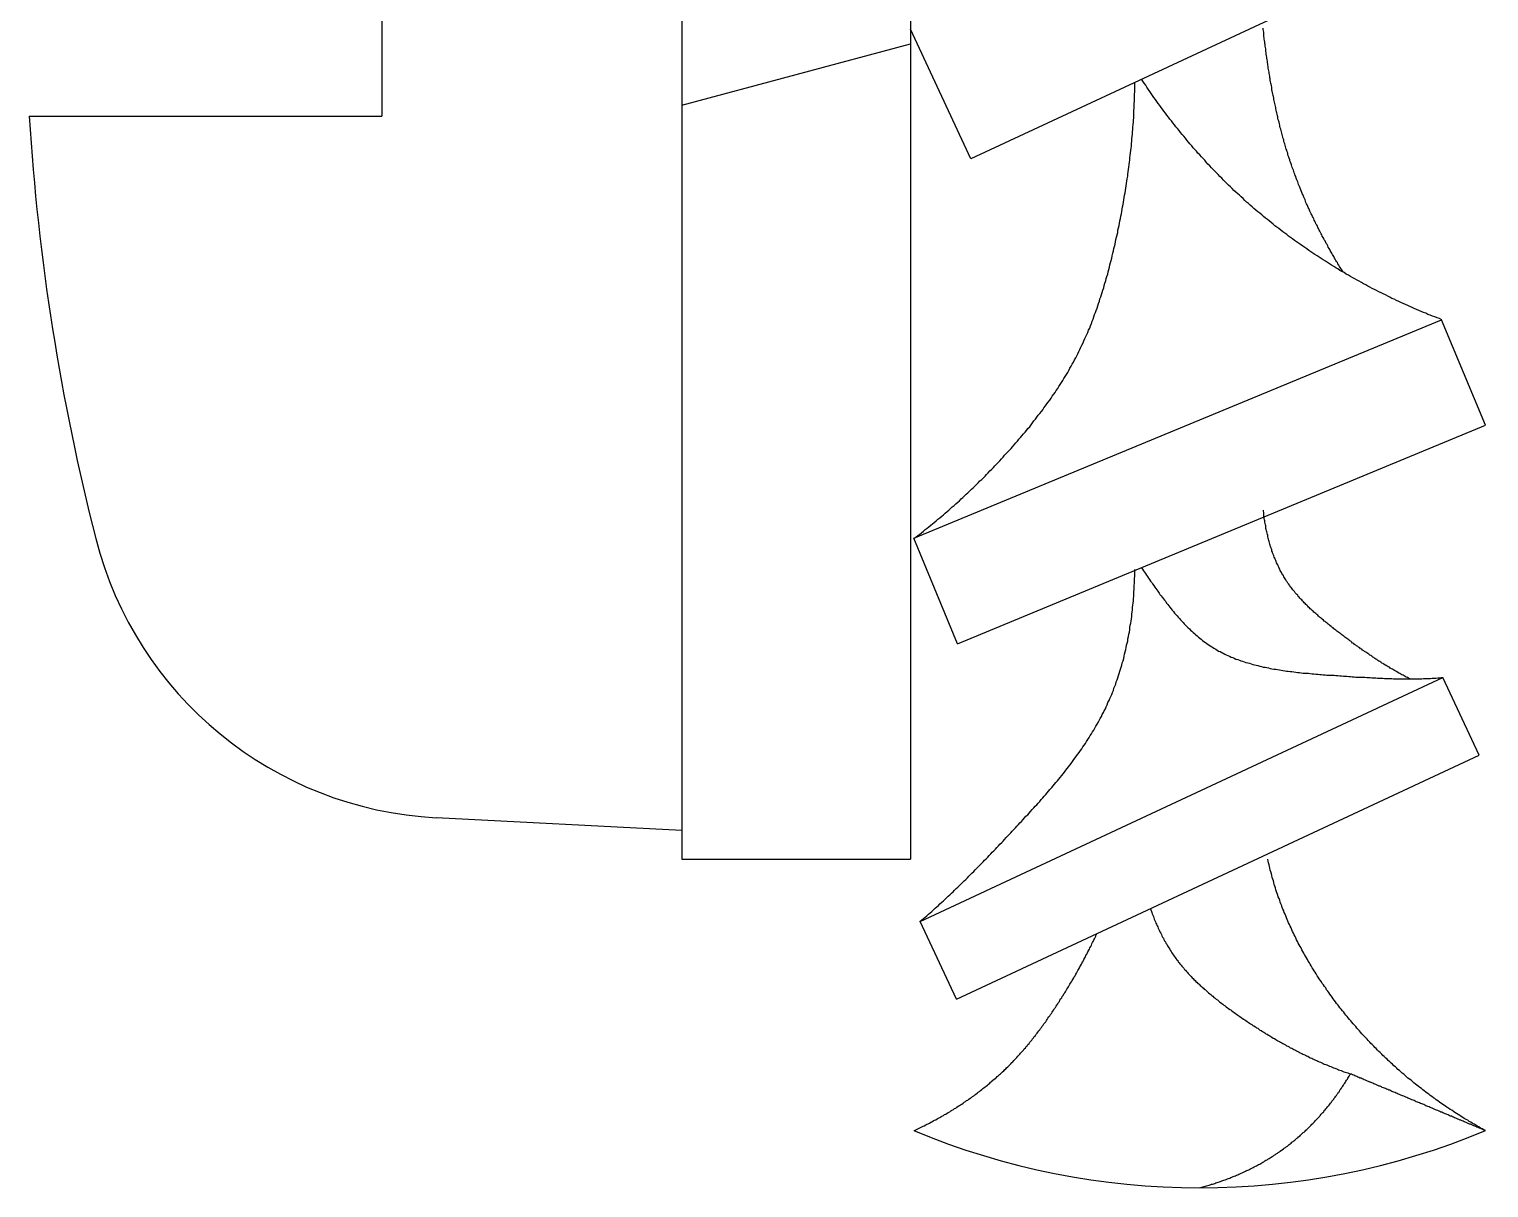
# Model space of a CAD drawing. Extents: x -684 to 208, y -51 to 438.
# Drawn here: x -514.07 to -508.96, y 167.6 to 171.65 of the extents above; entities that cross this region are included whole.
import ezdxf

# ---------------------------------------------------------------- set-up
doc = ezdxf.new("R2010")
doc.units = 0
doc.linetypes.add('CONTINOUS', pattern=[0])
doc.layers.get('0').update_dxf_attribs({"linetype": 'CONTINUOUS'})

msp = doc.modelspace()

# ---------------------------------------------------------------- linework, layer by layer
at = {"color": 7, "linetype": 'CONTINOUS'}
for p, q in [((-511.7811, 174.9469), (-511.7811, 168.7469)), ((-510.9811, 174.9469), (-510.9811, 168.7469)), ((-511.7811, 174.8469), (-511.7811, 168.8469)), ((-512.8311, 172.3469), (-512.8311, 171.3469)), ((-508.9572, 172.0429), (-510.7698, 171.1977)), ((-510.7698, 171.1977), (-510.9811, 171.6508)), ((-511.7811, 171.385), (-510.9811, 171.5993)), ((-514.0655, 171.3469), (-512.8311, 171.3469)), ((-510.9691, 169.8694), (-509.1222, 170.6344)), ((-508.9691, 170.2649), (-509.1222, 170.6344)), ((-510.8161, 169.4999), (-508.9691, 170.2649)), ((-510.8161, 169.4999), (-510.9691, 169.8694)), ((-510.9475, 168.5287), (-509.1175, 169.382)), ((-508.9908, 169.1102), (-509.1175, 169.382)), ((-510.8207, 168.2568), (-508.9908, 169.1102)), ((-511.7811, 168.8469), (-512.6411, 168.8919)), ((-511.7811, 168.7469), (-510.9811, 168.7469)), ((-510.8207, 168.2568), (-510.9475, 168.5287))]:
    msp.add_line(p, q, dxfattribs=at)
at = {"color": 7}
for points in [[(-509.467, 170.801, 0), (-509.469, 170.805, 0), (-509.472, 170.809, 0), (-509.475, 170.813, 0), (-509.477, 170.817, 0), (-509.48, 170.821, 0), (-509.482, 170.825, 0), (-509.485, 170.83, 0), (-509.487, 170.834, 0), (-509.49, 170.838, 0), (-509.492, 170.842, 0), (-509.495, 170.846, 0), (-509.497, 170.85, 0), (-509.499, 170.855, 0), (-509.502, 170.859, 0), (-509.504, 170.863, 0), (-509.507, 170.867, 0), (-509.509, 170.871, 0), (-509.512, 170.876, 0), (-509.514, 170.88, 0), (-509.516, 170.884, 0), (-509.519, 170.888, 0), (-509.521, 170.893, 0), (-509.523, 170.897, 0), (-509.526, 170.901, 0), (-509.528, 170.905, 0), (-509.53, 170.91, 0), (-509.533, 170.914, 0), (-509.535, 170.918, 0), (-509.537, 170.922, 0), (-509.54, 170.927, 0), (-509.542, 170.931, 0), (-509.544, 170.935, 0), (-509.546, 170.94, 0), (-509.549, 170.944, 0), (-509.551, 170.948, 0), (-509.553, 170.953, 0), (-509.555, 170.957, 0), (-509.557, 170.961, 0), (-509.559, 170.966, 0), (-509.562, 170.97, 0), (-509.564, 170.974, 0), (-509.566, 170.979, 0), (-509.568, 170.983, 0), (-509.57, 170.987, 0), (-509.572, 170.992, 0), (-509.574, 170.996, 0), (-509.576, 171.001, 0), (-509.579, 171.005, 0), (-509.581, 171.009, 0), (-509.583, 171.014, 0), (-509.585, 171.018, 0), (-509.587, 171.023, 0), (-509.589, 171.027, 0), (-509.591, 171.031, 0), (-509.593, 171.036, 0), (-509.595, 171.04, 0), (-509.597, 171.045, 0), (-509.599, 171.049, 0), (-509.6, 171.054, 0), (-509.602, 171.058, 0), (-509.604, 171.063, 0), (-509.606, 171.067, 0), (-509.608, 171.072, 0), (-509.61, 171.076, 0), (-509.612, 171.08, 0), (-509.614, 171.085, 0), (-509.615, 171.089, 0), (-509.617, 171.094, 0), (-509.619, 171.098, 0), (-509.621, 171.103, 0), (-509.623, 171.107, 0), (-509.624, 171.112, 0), (-509.626, 171.117, 0), (-509.628, 171.121, 0), (-509.63, 171.126, 0), (-509.631, 171.13, 0), (-509.633, 171.135, 0), (-509.635, 171.139, 0), (-509.636, 171.144, 0), (-509.638, 171.148, 0), (-509.64, 171.153, 0), (-509.641, 171.157, 0), (-509.643, 171.162, 0), (-509.645, 171.167, 0), (-509.646, 171.171, 0), (-509.648, 171.176, 0), (-509.649, 171.18, 0), (-509.651, 171.185, 0), (-509.653, 171.19, 0), (-509.654, 171.194, 0), (-509.656, 171.199, 0), (-509.657, 171.203, 0), (-509.659, 171.208, 0), (-509.66, 171.213, 0), (-509.661, 171.217, 0), (-509.663, 171.222, 0), (-509.664, 171.227, 0), (-509.666, 171.231, 0), (-509.667, 171.236, 0), (-509.669, 171.24, 0), (-509.67, 171.245, 0), (-509.671, 171.25, 0), (-509.673, 171.254, 0), (-509.674, 171.259, 0), (-509.675, 171.264, 0), (-509.677, 171.268, 0), (-509.678, 171.273, 0), (-509.679, 171.278, 0), (-509.68, 171.282, 0), (-509.682, 171.287, 0), (-509.683, 171.292, 0), (-509.684, 171.296, 0), (-509.685, 171.301, 0), (-509.687, 171.306, 0), (-509.688, 171.311, 0), (-509.689, 171.315, 0), (-509.69, 171.32, 0), (-509.691, 171.325, 0), (-509.692, 171.329, 0), (-509.694, 171.334, 0), (-509.695, 171.339, 0), (-509.696, 171.344, 0), (-509.697, 171.348, 0), (-509.698, 171.353, 0), (-509.699, 171.358, 0), (-509.7, 171.362, 0), (-509.701, 171.367, 0), (-509.702, 171.372, 0), (-509.703, 171.377, 0), (-509.704, 171.381, 0), (-509.705, 171.386, 0), (-509.706, 171.391, 0), (-509.707, 171.396, 0), (-509.708, 171.4, 0), (-509.709, 171.405, 0), (-509.71, 171.41, 0), (-509.711, 171.415, 0), (-509.712, 171.419, 0), (-509.713, 171.424, 0), (-509.714, 171.429, 0), (-509.715, 171.434, 0), (-509.716, 171.438, 0), (-509.717, 171.443, 0), (-509.717, 171.448, 0), (-509.718, 171.453, 0), (-509.719, 171.458, 0), (-509.72, 171.462, 0), (-509.721, 171.467, 0), (-509.722, 171.472, 0), (-509.722, 171.477, 0), (-509.723, 171.481, 0), (-509.724, 171.486, 0), (-509.725, 171.491, 0), (-509.726, 171.496, 0), (-509.726, 171.501, 0), (-509.727, 171.505, 0), (-509.728, 171.51, 0), (-509.729, 171.515, 0), (-509.729, 171.52, 0), (-509.73, 171.525, 0), (-509.731, 171.529, 0), (-509.732, 171.534, 0), (-509.732, 171.539, 0), (-509.733, 171.544, 0), (-509.734, 171.549, 0), (-509.734, 171.553, 0), (-509.735, 171.558, 0), (-509.736, 171.563, 0), (-509.736, 171.568, 0), (-509.737, 171.573, 0), (-509.738, 171.577, 0), (-509.738, 171.582, 0), (-509.739, 171.587, 0), (-509.74, 171.592, 0), (-509.74, 171.597, 0), (-509.741, 171.601, 0), (-509.741, 171.606, 0), (-509.742, 171.611, 0), (-509.743, 171.616, 0), (-509.743, 171.621, 0), (-509.744, 171.625, 0), (-509.744, 171.63, 0), (-509.745, 171.635, 0), (-509.745, 171.64, 0), (-509.746, 171.645, 0), (-509.747, 171.65, 0), (-509.747, 171.654, 0)], [(-510.969, 169.869, 0), (-510.963, 169.874, 0), (-510.956, 169.879, 0), (-510.949, 169.884, 0), (-510.943, 169.889, 0), (-510.936, 169.894, 0), (-510.93, 169.9, 0), (-510.923, 169.905, 0), (-510.917, 169.91, 0), (-510.91, 169.915, 0), (-510.904, 169.92, 0), (-510.898, 169.925, 0), (-510.891, 169.931, 0), (-510.885, 169.936, 0), (-510.878, 169.941, 0), (-510.872, 169.947, 0), (-510.866, 169.952, 0), (-510.86, 169.957, 0), (-510.853, 169.963, 0), (-510.847, 169.968, 0), (-510.841, 169.974, 0), (-510.835, 169.979, 0), (-510.828, 169.984, 0), (-510.822, 169.99, 0), (-510.816, 169.996, 0), (-510.81, 170.001, 0), (-510.804, 170.007, 0), (-510.798, 170.012, 0), (-510.792, 170.018, 0), (-510.786, 170.024, 0), (-510.78, 170.029, 0), (-510.774, 170.035, 0), (-510.768, 170.041, 0), (-510.762, 170.046, 0), (-510.756, 170.052, 0), (-510.75, 170.058, 0), (-510.744, 170.064, 0), (-510.738, 170.07, 0), (-510.732, 170.075, 0), (-510.726, 170.081, 0), (-510.72, 170.087, 0), (-510.715, 170.093, 0), (-510.709, 170.099, 0), (-510.703, 170.105, 0), (-510.697, 170.111, 0), (-510.691, 170.117, 0), (-510.686, 170.123, 0), (-510.68, 170.129, 0), (-510.674, 170.135, 0), (-510.669, 170.141, 0), (-510.663, 170.147, 0), (-510.657, 170.153, 0), (-510.652, 170.16, 0), (-510.646, 170.166, 0), (-510.64, 170.172, 0), (-510.635, 170.178, 0), (-510.629, 170.184, 0), (-510.624, 170.19, 0), (-510.618, 170.197, 0), (-510.613, 170.203, 0), (-510.607, 170.209, 0), (-510.602, 170.216, 0), (-510.596, 170.222, 0), (-510.591, 170.228, 0), (-510.586, 170.235, 0), (-510.58, 170.241, 0), (-510.575, 170.247, 0), (-510.57, 170.254, 0), (-510.564, 170.26, 0), (-510.559, 170.267, 0), (-510.554, 170.273, 0), (-510.549, 170.28, 0), (-510.544, 170.286, 0), (-510.539, 170.293, 0), (-510.534, 170.3, 0), (-510.528, 170.306, 0), (-510.523, 170.313, 0), (-510.518, 170.319, 0), (-510.514, 170.326, 0), (-510.509, 170.333, 0), (-510.504, 170.34, 0), (-510.499, 170.346, 0), (-510.494, 170.353, 0), (-510.489, 170.36, 0), (-510.485, 170.367, 0), (-510.48, 170.374, 0), (-510.475, 170.38, 0), (-510.471, 170.387, 0), (-510.466, 170.394, 0), (-510.462, 170.401, 0), (-510.457, 170.408, 0), (-510.453, 170.415, 0), (-510.448, 170.422, 0), (-510.444, 170.429, 0), (-510.44, 170.436, 0), (-510.435, 170.443, 0), (-510.431, 170.45, 0), (-510.427, 170.457, 0), (-510.423, 170.465, 0), (-510.419, 170.472, 0), (-510.415, 170.479, 0), (-510.411, 170.486, 0), (-510.407, 170.494, 0), (-510.403, 170.501, 0), (-510.399, 170.508, 0), (-510.396, 170.515, 0), (-510.392, 170.523, 0), (-510.388, 170.53, 0), (-510.385, 170.538, 0), (-510.381, 170.545, 0), (-510.377, 170.553, 0), (-510.374, 170.56, 0), (-510.371, 170.568, 0), (-510.367, 170.575, 0), (-510.364, 170.583, 0), (-510.361, 170.59, 0), (-510.358, 170.598, 0), (-510.354, 170.605, 0), (-510.351, 170.613, 0), (-510.348, 170.621, 0), (-510.345, 170.629, 0), (-510.342, 170.636, 0), (-510.339, 170.644, 0), (-510.337, 170.652, 0), (-510.334, 170.66, 0), (-510.331, 170.667, 0), (-510.328, 170.675, 0), (-510.325, 170.683, 0), (-510.323, 170.691, 0), (-510.32, 170.699, 0), (-510.318, 170.707, 0), (-510.315, 170.714, 0), (-510.313, 170.722, 0), (-510.31, 170.73, 0), (-510.308, 170.738, 0), (-510.305, 170.746, 0), (-510.303, 170.754, 0), (-510.301, 170.762, 0), (-510.298, 170.77, 0), (-510.296, 170.778, 0), (-510.294, 170.786, 0), (-510.291, 170.794, 0), (-510.289, 170.802, 0), (-510.287, 170.81, 0), (-510.285, 170.818, 0), (-510.283, 170.826, 0), (-510.281, 170.834, 0), (-510.279, 170.842, 0), (-510.277, 170.85, 0), (-510.275, 170.858, 0), (-510.273, 170.867, 0), (-510.271, 170.875, 0), (-510.269, 170.883, 0), (-510.267, 170.891, 0), (-510.265, 170.899, 0), (-510.264, 170.907, 0), (-510.262, 170.915, 0), (-510.26, 170.923, 0), (-510.258, 170.931, 0), (-510.256, 170.94, 0), (-510.255, 170.948, 0), (-510.253, 170.956, 0), (-510.251, 170.964, 0), (-510.25, 170.972, 0), (-510.248, 170.98, 0), (-510.246, 170.988, 0), (-510.245, 170.997, 0), (-510.243, 171.005, 0), (-510.242, 171.013, 0), (-510.24, 171.021, 0), (-510.239, 171.029, 0), (-510.237, 171.037, 0), (-510.236, 171.046, 0), (-510.234, 171.054, 0), (-510.233, 171.062, 0), (-510.232, 171.07, 0), (-510.23, 171.078, 0), (-510.229, 171.086, 0), (-510.228, 171.095, 0), (-510.226, 171.103, 0), (-510.225, 171.111, 0), (-510.224, 171.119, 0), (-510.223, 171.127, 0), (-510.221, 171.136, 0), (-510.22, 171.144, 0), (-510.219, 171.152, 0), (-510.218, 171.16, 0), (-510.217, 171.168, 0), (-510.216, 171.177, 0), (-510.215, 171.185, 0), (-510.214, 171.193, 0), (-510.213, 171.201, 0), (-510.212, 171.21, 0), (-510.211, 171.218, 0), (-510.21, 171.226, 0), (-510.209, 171.234, 0), (-510.208, 171.242, 0), (-510.208, 171.251, 0), (-510.207, 171.259, 0), (-510.206, 171.267, 0), (-510.205, 171.275, 0), (-510.204, 171.284, 0), (-510.204, 171.292, 0), (-510.203, 171.3, 0), (-510.203, 171.308, 0), (-510.202, 171.317, 0), (-510.201, 171.325, 0), (-510.201, 171.333, 0), (-510.2, 171.341, 0), (-510.2, 171.35, 0), (-510.199, 171.358, 0), (-510.199, 171.366, 0), (-510.198, 171.374, 0), (-510.198, 171.383, 0), (-510.198, 171.391, 0), (-510.197, 171.399, 0), (-510.197, 171.407, 0), (-510.197, 171.416, 0), (-510.197, 171.424, 0), (-510.196, 171.432, 0), (-510.196, 171.441, 0), (-510.196, 171.449, 0), (-510.196, 171.457, 0), (-510.196, 171.465, 0)], [(-509.122, 170.634, 0), (-509.13, 170.638, 0), (-509.138, 170.641, 0), (-509.146, 170.644, 0), (-509.154, 170.647, 0), (-509.162, 170.65, 0), (-509.17, 170.653, 0), (-509.178, 170.657, 0), (-509.186, 170.66, 0), (-509.194, 170.663, 0), (-509.202, 170.667, 0), (-509.21, 170.67, 0), (-509.218, 170.674, 0), (-509.225, 170.677, 0), (-509.233, 170.68, 0), (-509.241, 170.684, 0), (-509.249, 170.688, 0), (-509.257, 170.691, 0), (-509.265, 170.695, 0), (-509.272, 170.698, 0), (-509.28, 170.702, 0), (-509.288, 170.706, 0), (-509.296, 170.709, 0), (-509.304, 170.713, 0), (-509.311, 170.717, 0), (-509.319, 170.721, 0), (-509.327, 170.725, 0), (-509.334, 170.728, 0), (-509.342, 170.732, 0), (-509.35, 170.736, 0), (-509.357, 170.74, 0), (-509.365, 170.744, 0), (-509.373, 170.748, 0), (-509.38, 170.752, 0), (-509.388, 170.756, 0), (-509.396, 170.76, 0), (-509.403, 170.764, 0), (-509.411, 170.769, 0), (-509.418, 170.773, 0), (-509.426, 170.777, 0), (-509.433, 170.781, 0), (-509.441, 170.786, 0), (-509.448, 170.79, 0), (-509.456, 170.794, 0), (-509.463, 170.799, 0), (-509.471, 170.803, 0), (-509.478, 170.807, 0), (-509.485, 170.812, 0), (-509.493, 170.816, 0), (-509.5, 170.821, 0), (-509.508, 170.825, 0), (-509.515, 170.83, 0), (-509.522, 170.834, 0), (-509.529, 170.839, 0), (-509.537, 170.844, 0), (-509.544, 170.848, 0), (-509.551, 170.853, 0), (-509.558, 170.858, 0), (-509.566, 170.862, 0), (-509.573, 170.867, 0), (-509.58, 170.872, 0), (-509.587, 170.877, 0), (-509.594, 170.882, 0), (-509.601, 170.887, 0), (-509.608, 170.892, 0), (-509.616, 170.897, 0), (-509.623, 170.902, 0), (-509.63, 170.907, 0), (-509.637, 170.912, 0), (-509.644, 170.917, 0), (-509.651, 170.922, 0), (-509.658, 170.927, 0), (-509.664, 170.932, 0), (-509.671, 170.937, 0), (-509.678, 170.942, 0), (-509.685, 170.948, 0), (-509.692, 170.953, 0), (-509.699, 170.958, 0), (-509.706, 170.963, 0), (-509.712, 170.969, 0), (-509.719, 170.974, 0), (-509.726, 170.98, 0), (-509.732, 170.985, 0), (-509.739, 170.99, 0), (-509.746, 170.996, 0), (-509.752, 171.001, 0), (-509.759, 171.007, 0), (-509.766, 171.012, 0), (-509.772, 171.018, 0), (-509.779, 171.024, 0), (-509.785, 171.029, 0), (-509.792, 171.035, 0), (-509.798, 171.041, 0), (-509.805, 171.046, 0), (-509.811, 171.052, 0), (-509.817, 171.058, 0), (-509.824, 171.064, 0), (-509.83, 171.07, 0), (-509.836, 171.075, 0), (-509.843, 171.081, 0), (-509.849, 171.087, 0), (-509.855, 171.093, 0), (-509.861, 171.099, 0), (-509.868, 171.105, 0), (-509.874, 171.111, 0), (-509.88, 171.117, 0), (-509.886, 171.123, 0), (-509.892, 171.129, 0), (-509.898, 171.135, 0), (-509.904, 171.142, 0), (-509.91, 171.148, 0), (-509.916, 171.154, 0), (-509.922, 171.16, 0), (-509.928, 171.166, 0), (-509.934, 171.173, 0), (-509.94, 171.179, 0), (-509.946, 171.185, 0), (-509.951, 171.192, 0), (-509.957, 171.198, 0), (-509.963, 171.204, 0), (-509.969, 171.211, 0), (-509.975, 171.217, 0), (-509.98, 171.224, 0), (-509.986, 171.23, 0), (-509.992, 171.236, 0), (-509.997, 171.243, 0), (-510.003, 171.25, 0), (-510.008, 171.256, 0), (-510.014, 171.263, 0), (-510.019, 171.269, 0), (-510.025, 171.276, 0), (-510.03, 171.282, 0), (-510.036, 171.289, 0), (-510.041, 171.296, 0), (-510.047, 171.303, 0), (-510.052, 171.309, 0), (-510.057, 171.316, 0), (-510.063, 171.323, 0), (-510.068, 171.33, 0), (-510.073, 171.336, 0), (-510.078, 171.343, 0), (-510.084, 171.35, 0), (-510.089, 171.357, 0), (-510.094, 171.364, 0), (-510.099, 171.371, 0), (-510.104, 171.377, 0), (-510.109, 171.384, 0), (-510.114, 171.391, 0), (-510.119, 171.398, 0), (-510.124, 171.405, 0), (-510.129, 171.412, 0), (-510.134, 171.419, 0), (-510.139, 171.426, 0), (-510.144, 171.433, 0), (-510.149, 171.441, 0), (-510.154, 171.448, 0), (-510.158, 171.455, 0), (-510.163, 171.462, 0), (-510.168, 171.469, 0), (-510.173, 171.476, 0)], [(-509.231, 169.376, 0), (-509.235, 169.378, 0), (-509.238, 169.38, 0), (-509.242, 169.382, 0), (-509.246, 169.384, 0), (-509.25, 169.386, 0), (-509.253, 169.388, 0), (-509.257, 169.39, 0), (-509.261, 169.392, 0), (-509.265, 169.394, 0), (-509.268, 169.396, 0), (-509.272, 169.398, 0), (-509.276, 169.4, 0), (-509.28, 169.403, 0), (-509.283, 169.405, 0), (-509.287, 169.407, 0), (-509.291, 169.409, 0), (-509.294, 169.411, 0), (-509.298, 169.413, 0), (-509.302, 169.415, 0), (-509.305, 169.418, 0), (-509.309, 169.42, 0), (-509.313, 169.422, 0), (-509.316, 169.424, 0), (-509.32, 169.426, 0), (-509.324, 169.429, 0), (-509.327, 169.431, 0), (-509.331, 169.433, 0), (-509.335, 169.436, 0), (-509.338, 169.438, 0), (-509.342, 169.44, 0), (-509.345, 169.442, 0), (-509.349, 169.445, 0), (-509.352, 169.447, 0), (-509.356, 169.449, 0), (-509.36, 169.452, 0), (-509.363, 169.454, 0), (-509.367, 169.457, 0), (-509.37, 169.459, 0), (-509.374, 169.461, 0), (-509.377, 169.464, 0), (-509.381, 169.466, 0), (-509.384, 169.469, 0), (-509.388, 169.471, 0), (-509.392, 169.473, 0), (-509.395, 169.476, 0), (-509.399, 169.478, 0), (-509.402, 169.481, 0), (-509.406, 169.483, 0), (-509.409, 169.486, 0), (-509.413, 169.488, 0), (-509.416, 169.491, 0), (-509.42, 169.493, 0), (-509.423, 169.496, 0), (-509.427, 169.498, 0), (-509.43, 169.501, 0), (-509.434, 169.503, 0), (-509.437, 169.506, 0), (-509.44, 169.509, 0), (-509.444, 169.511, 0), (-509.447, 169.514, 0), (-509.451, 169.516, 0), (-509.454, 169.519, 0), (-509.458, 169.521, 0), (-509.461, 169.524, 0), (-509.465, 169.527, 0), (-509.468, 169.529, 0), (-509.472, 169.532, 0), (-509.475, 169.535, 0), (-509.478, 169.537, 0), (-509.482, 169.54, 0), (-509.485, 169.542, 0), (-509.489, 169.545, 0), (-509.492, 169.548, 0), (-509.496, 169.55, 0), (-509.499, 169.553, 0), (-509.502, 169.556, 0), (-509.506, 169.559, 0), (-509.509, 169.561, 0), (-509.513, 169.564, 0), (-509.516, 169.567, 0), (-509.519, 169.569, 0), (-509.523, 169.572, 0), (-509.526, 169.575, 0), (-509.53, 169.578, 0), (-509.533, 169.58, 0), (-509.536, 169.583, 0), (-509.54, 169.586, 0), (-509.543, 169.589, 0), (-509.546, 169.591, 0), (-509.55, 169.594, 0), (-509.553, 169.597, 0), (-509.556, 169.6, 0), (-509.559, 169.603, 0), (-509.563, 169.606, 0), (-509.566, 169.609, 0), (-509.569, 169.611, 0), (-509.572, 169.614, 0), (-509.575, 169.617, 0), (-509.579, 169.62, 0), (-509.582, 169.623, 0), (-509.585, 169.626, 0), (-509.588, 169.629, 0), (-509.591, 169.632, 0), (-509.594, 169.635, 0), (-509.597, 169.638, 0), (-509.6, 169.641, 0), (-509.603, 169.644, 0), (-509.606, 169.647, 0), (-509.609, 169.651, 0), (-509.612, 169.654, 0), (-509.615, 169.657, 0), (-509.618, 169.66, 0), (-509.621, 169.663, 0), (-509.624, 169.666, 0), (-509.626, 169.67, 0), (-509.629, 169.673, 0), (-509.632, 169.676, 0), (-509.635, 169.679, 0), (-509.637, 169.683, 0), (-509.64, 169.686, 0), (-509.643, 169.689, 0), (-509.645, 169.693, 0), (-509.648, 169.696, 0), (-509.65, 169.699, 0), (-509.653, 169.703, 0), (-509.655, 169.706, 0), (-509.658, 169.71, 0), (-509.66, 169.713, 0), (-509.663, 169.717, 0), (-509.665, 169.72, 0), (-509.667, 169.724, 0), (-509.67, 169.728, 0), (-509.672, 169.731, 0), (-509.674, 169.735, 0), (-509.676, 169.739, 0), (-509.678, 169.742, 0), (-509.681, 169.746, 0), (-509.683, 169.75, 0), (-509.685, 169.753, 0), (-509.687, 169.757, 0), (-509.689, 169.761, 0), (-509.691, 169.765, 0), (-509.692, 169.769, 0), (-509.694, 169.773, 0), (-509.696, 169.777, 0), (-509.698, 169.78, 0), (-509.7, 169.784, 0), (-509.701, 169.788, 0), (-509.703, 169.792, 0), (-509.705, 169.796, 0), (-509.706, 169.8, 0), (-509.708, 169.804, 0), (-509.71, 169.808, 0), (-509.711, 169.812, 0), (-509.713, 169.816, 0), (-509.714, 169.821, 0), (-509.716, 169.825, 0), (-509.717, 169.829, 0), (-509.718, 169.833, 0), (-509.72, 169.837, 0), (-509.721, 169.841, 0), (-509.722, 169.845, 0), (-509.723, 169.849, 0), (-509.725, 169.854, 0), (-509.726, 169.858, 0), (-509.727, 169.862, 0), (-509.728, 169.866, 0), (-509.729, 169.87, 0), (-509.73, 169.875, 0), (-509.731, 169.879, 0), (-509.732, 169.883, 0), (-509.733, 169.887, 0), (-509.734, 169.892, 0), (-509.735, 169.896, 0), (-509.736, 169.9, 0), (-509.737, 169.904, 0), (-509.738, 169.909, 0), (-509.738, 169.913, 0), (-509.739, 169.917, 0), (-509.74, 169.921, 0), (-509.741, 169.926, 0), (-509.741, 169.93, 0), (-509.742, 169.934, 0), (-509.743, 169.939, 0), (-509.743, 169.943, 0), (-509.744, 169.947, 0), (-509.744, 169.951, 0), (-509.745, 169.956, 0), (-509.745, 169.96, 0), (-509.746, 169.964, 0), (-509.746, 169.968, 0)], [(-510.948, 168.529, 0), (-510.942, 168.534, 0), (-510.936, 168.539, 0), (-510.93, 168.544, 0), (-510.924, 168.549, 0), (-510.918, 168.554, 0), (-510.912, 168.559, 0), (-510.906, 168.564, 0), (-510.901, 168.57, 0), (-510.895, 168.575, 0), (-510.889, 168.58, 0), (-510.883, 168.585, 0), (-510.878, 168.591, 0), (-510.872, 168.596, 0), (-510.866, 168.601, 0), (-510.861, 168.606, 0), (-510.855, 168.612, 0), (-510.849, 168.617, 0), (-510.844, 168.622, 0), (-510.838, 168.628, 0), (-510.832, 168.633, 0), (-510.827, 168.638, 0), (-510.821, 168.644, 0), (-510.815, 168.649, 0), (-510.81, 168.655, 0), (-510.804, 168.66, 0), (-510.799, 168.665, 0), (-510.793, 168.671, 0), (-510.788, 168.676, 0), (-510.782, 168.682, 0), (-510.777, 168.687, 0), (-510.771, 168.693, 0), (-510.766, 168.698, 0), (-510.76, 168.704, 0), (-510.755, 168.709, 0), (-510.749, 168.715, 0), (-510.744, 168.72, 0), (-510.738, 168.726, 0), (-510.733, 168.732, 0), (-510.727, 168.737, 0), (-510.722, 168.743, 0), (-510.716, 168.748, 0), (-510.711, 168.754, 0), (-510.706, 168.76, 0), (-510.7, 168.765, 0), (-510.695, 168.771, 0), (-510.689, 168.776, 0), (-510.684, 168.782, 0), (-510.679, 168.788, 0), (-510.673, 168.793, 0), (-510.668, 168.799, 0), (-510.662, 168.805, 0), (-510.657, 168.81, 0), (-510.652, 168.816, 0), (-510.646, 168.822, 0), (-510.641, 168.828, 0), (-510.636, 168.833, 0), (-510.63, 168.839, 0), (-510.625, 168.845, 0), (-510.619, 168.851, 0), (-510.614, 168.856, 0), (-510.609, 168.862, 0), (-510.603, 168.868, 0), (-510.598, 168.874, 0), (-510.593, 168.879, 0), (-510.587, 168.885, 0), (-510.582, 168.891, 0), (-510.577, 168.897, 0), (-510.571, 168.902, 0), (-510.566, 168.908, 0), (-510.561, 168.914, 0), (-510.555, 168.92, 0), (-510.55, 168.926, 0), (-510.545, 168.932, 0), (-510.539, 168.937, 0), (-510.534, 168.943, 0), (-510.529, 168.949, 0), (-510.524, 168.955, 0), (-510.518, 168.961, 0), (-510.513, 168.967, 0), (-510.508, 168.973, 0), (-510.503, 168.979, 0), (-510.498, 168.985, 0), (-510.493, 168.991, 0), (-510.487, 168.997, 0), (-510.482, 169.003, 0), (-510.477, 169.009, 0), (-510.472, 169.015, 0), (-510.467, 169.021, 0), (-510.462, 169.027, 0), (-510.457, 169.033, 0), (-510.452, 169.039, 0), (-510.447, 169.045, 0), (-510.442, 169.051, 0), (-510.438, 169.058, 0), (-510.433, 169.064, 0), (-510.428, 169.07, 0), (-510.423, 169.076, 0), (-510.419, 169.082, 0), (-510.414, 169.089, 0), (-510.409, 169.095, 0), (-510.405, 169.101, 0), (-510.4, 169.108, 0), (-510.395, 169.114, 0), (-510.391, 169.12, 0), (-510.386, 169.127, 0), (-510.382, 169.133, 0), (-510.378, 169.14, 0), (-510.373, 169.146, 0), (-510.369, 169.152, 0), (-510.365, 169.159, 0), (-510.36, 169.165, 0), (-510.356, 169.172, 0), (-510.352, 169.179, 0), (-510.348, 169.185, 0), (-510.344, 169.192, 0), (-510.34, 169.198, 0), (-510.336, 169.205, 0), (-510.332, 169.212, 0), (-510.328, 169.219, 0), (-510.324, 169.225, 0), (-510.321, 169.232, 0), (-510.317, 169.239, 0), (-510.313, 169.246, 0), (-510.31, 169.253, 0), (-510.306, 169.26, 0), (-510.303, 169.266, 0), (-510.299, 169.273, 0), (-510.296, 169.28, 0), (-510.293, 169.287, 0), (-510.29, 169.295, 0), (-510.286, 169.302, 0), (-510.283, 169.309, 0), (-510.28, 169.316, 0), (-510.277, 169.323, 0), (-510.274, 169.33, 0), (-510.271, 169.337, 0), (-510.269, 169.345, 0), (-510.266, 169.352, 0), (-510.263, 169.359, 0), (-510.261, 169.367, 0), (-510.258, 169.374, 0), (-510.256, 169.381, 0), (-510.253, 169.389, 0), (-510.251, 169.396, 0), (-510.248, 169.404, 0), (-510.246, 169.411, 0), (-510.244, 169.419, 0), (-510.242, 169.426, 0), (-510.24, 169.434, 0), (-510.237, 169.441, 0), (-510.235, 169.449, 0), (-510.233, 169.457, 0), (-510.232, 169.464, 0), (-510.23, 169.472, 0), (-510.228, 169.48, 0), (-510.226, 169.487, 0), (-510.225, 169.495, 0), (-510.223, 169.503, 0), (-510.221, 169.51, 0), (-510.22, 169.518, 0), (-510.218, 169.526, 0), (-510.217, 169.534, 0), (-510.215, 169.541, 0), (-510.214, 169.549, 0), (-510.213, 169.557, 0), (-510.212, 169.565, 0), (-510.21, 169.572, 0), (-510.209, 169.58, 0), (-510.208, 169.588, 0), (-510.207, 169.596, 0), (-510.206, 169.604, 0), (-510.205, 169.612, 0), (-510.204, 169.619, 0), (-510.204, 169.627, 0), (-510.203, 169.635, 0), (-510.202, 169.643, 0), (-510.201, 169.651, 0), (-510.201, 169.659, 0), (-510.2, 169.666, 0), (-510.199, 169.674, 0), (-510.199, 169.682, 0), (-510.198, 169.69, 0), (-510.198, 169.698, 0), (-510.198, 169.706, 0), (-510.197, 169.713, 0), (-510.197, 169.721, 0), (-510.197, 169.729, 0), (-510.196, 169.737, 0), (-510.196, 169.745, 0), (-510.196, 169.752, 0), (-510.196, 169.76, 0)], [(-510.173, 169.767, 0), (-510.169, 169.762, 0), (-510.166, 169.756, 0), (-510.162, 169.751, 0), (-510.159, 169.746, 0), (-510.155, 169.741, 0), (-510.152, 169.736, 0), (-510.148, 169.73, 0), (-510.145, 169.725, 0), (-510.141, 169.72, 0), (-510.137, 169.715, 0), (-510.134, 169.71, 0), (-510.13, 169.704, 0), (-510.126, 169.699, 0), (-510.123, 169.694, 0), (-510.119, 169.689, 0), (-510.115, 169.684, 0), (-510.111, 169.678, 0), (-510.108, 169.673, 0), (-510.104, 169.668, 0), (-510.1, 169.663, 0), (-510.096, 169.658, 0), (-510.092, 169.653, 0), (-510.088, 169.648, 0), (-510.085, 169.643, 0), (-510.081, 169.638, 0), (-510.077, 169.633, 0), (-510.073, 169.628, 0), (-510.069, 169.623, 0), (-510.065, 169.618, 0), (-510.061, 169.613, 0), (-510.057, 169.608, 0), (-510.052, 169.603, 0), (-510.048, 169.598, 0), (-510.044, 169.594, 0), (-510.04, 169.589, 0), (-510.036, 169.584, 0), (-510.032, 169.58, 0), (-510.027, 169.575, 0), (-510.023, 169.57, 0), (-510.019, 169.566, 0), (-510.014, 169.561, 0), (-510.01, 169.557, 0), (-510.005, 169.553, 0), (-510.001, 169.548, 0), (-509.996, 169.544, 0), (-509.992, 169.54, 0), (-509.987, 169.536, 0), (-509.983, 169.532, 0), (-509.978, 169.528, 0), (-509.973, 169.524, 0), (-509.968, 169.52, 0), (-509.964, 169.516, 0), (-509.959, 169.512, 0), (-509.954, 169.508, 0), (-509.949, 169.505, 0), (-509.944, 169.501, 0), (-509.939, 169.498, 0), (-509.934, 169.494, 0), (-509.929, 169.491, 0), (-509.924, 169.488, 0), (-509.919, 169.485, 0), (-509.913, 169.481, 0), (-509.908, 169.478, 0), (-509.903, 169.475, 0), (-509.897, 169.473, 0), (-509.892, 169.47, 0), (-509.887, 169.467, 0), (-509.881, 169.464, 0), (-509.876, 169.462, 0), (-509.87, 169.459, 0), (-509.865, 169.457, 0), (-509.859, 169.454, 0), (-509.853, 169.452, 0), (-509.848, 169.45, 0), (-509.842, 169.447, 0), (-509.836, 169.445, 0), (-509.83, 169.443, 0), (-509.825, 169.441, 0), (-509.819, 169.439, 0), (-509.813, 169.437, 0), (-509.807, 169.435, 0), (-509.801, 169.434, 0), (-509.795, 169.432, 0), (-509.789, 169.43, 0), (-509.783, 169.428, 0), (-509.777, 169.427, 0), (-509.771, 169.425, 0), (-509.765, 169.424, 0), (-509.759, 169.422, 0), (-509.753, 169.421, 0), (-509.747, 169.419, 0), (-509.74, 169.418, 0), (-509.734, 169.417, 0), (-509.728, 169.416, 0), (-509.722, 169.414, 0), (-509.716, 169.413, 0), (-509.709, 169.412, 0), (-509.703, 169.411, 0), (-509.697, 169.41, 0), (-509.69, 169.409, 0), (-509.684, 169.408, 0), (-509.678, 169.407, 0), (-509.671, 169.406, 0), (-509.665, 169.405, 0), (-509.659, 169.404, 0), (-509.652, 169.403, 0), (-509.646, 169.403, 0), (-509.639, 169.402, 0), (-509.633, 169.401, 0), (-509.627, 169.4, 0), (-509.62, 169.4, 0), (-509.614, 169.399, 0), (-509.607, 169.398, 0), (-509.601, 169.398, 0), (-509.595, 169.397, 0), (-509.588, 169.397, 0), (-509.582, 169.396, 0), (-509.575, 169.395, 0), (-509.569, 169.395, 0), (-509.562, 169.394, 0), (-509.556, 169.394, 0), (-509.549, 169.393, 0), (-509.543, 169.393, 0), (-509.537, 169.392, 0), (-509.53, 169.392, 0), (-509.524, 169.391, 0), (-509.517, 169.391, 0), (-509.511, 169.39, 0), (-509.504, 169.39, 0), (-509.498, 169.39, 0), (-509.492, 169.389, 0), (-509.485, 169.389, 0), (-509.479, 169.388, 0), (-509.473, 169.388, 0), (-509.466, 169.387, 0), (-509.46, 169.387, 0), (-509.454, 169.387, 0), (-509.447, 169.386, 0), (-509.441, 169.386, 0), (-509.435, 169.385, 0), (-509.428, 169.385, 0), (-509.422, 169.384, 0), (-509.416, 169.384, 0), (-509.409, 169.384, 0), (-509.403, 169.383, 0), (-509.397, 169.383, 0), (-509.391, 169.383, 0), (-509.384, 169.382, 0), (-509.378, 169.382, 0), (-509.372, 169.382, 0), (-509.366, 169.381, 0), (-509.359, 169.381, 0), (-509.353, 169.381, 0), (-509.347, 169.38, 0), (-509.341, 169.38, 0), (-509.334, 169.38, 0), (-509.328, 169.38, 0), (-509.322, 169.379, 0), (-509.316, 169.379, 0), (-509.31, 169.379, 0), (-509.303, 169.379, 0), (-509.297, 169.379, 0), (-509.291, 169.378, 0), (-509.285, 169.378, 0), (-509.279, 169.378, 0), (-509.272, 169.378, 0), (-509.266, 169.378, 0), (-509.26, 169.378, 0), (-509.254, 169.378, 0), (-509.248, 169.378, 0), (-509.241, 169.378, 0), (-509.235, 169.378, 0), (-509.229, 169.378, 0), (-509.223, 169.378, 0), (-509.217, 169.378, 0), (-509.211, 169.378, 0), (-509.204, 169.378, 0), (-509.198, 169.378, 0), (-509.192, 169.378, 0), (-509.186, 169.379, 0), (-509.18, 169.379, 0), (-509.173, 169.379, 0), (-509.167, 169.379, 0), (-509.161, 169.379, 0), (-509.155, 169.38, 0), (-509.149, 169.38, 0), (-509.142, 169.38, 0), (-509.136, 169.381, 0), (-509.13, 169.381, 0), (-509.124, 169.382, 0), (-509.118, 169.382, 0)], [(-508.969, 167.797, 0), (-508.975, 167.8, 0), (-508.981, 167.803, 0), (-508.986, 167.806, 0), (-508.992, 167.81, 0), (-508.998, 167.813, 0), (-509.003, 167.816, 0), (-509.009, 167.819, 0), (-509.015, 167.823, 0), (-509.02, 167.826, 0), (-509.026, 167.829, 0), (-509.031, 167.833, 0), (-509.037, 167.836, 0), (-509.043, 167.839, 0), (-509.048, 167.843, 0), (-509.054, 167.846, 0), (-509.059, 167.85, 0), (-509.065, 167.853, 0), (-509.07, 167.857, 0), (-509.076, 167.86, 0), (-509.081, 167.864, 0), (-509.087, 167.868, 0), (-509.092, 167.871, 0), (-509.098, 167.875, 0), (-509.103, 167.878, 0), (-509.109, 167.882, 0), (-509.114, 167.886, 0), (-509.119, 167.89, 0), (-509.125, 167.893, 0), (-509.13, 167.897, 0), (-509.135, 167.901, 0), (-509.141, 167.905, 0), (-509.146, 167.909, 0), (-509.151, 167.912, 0), (-509.157, 167.916, 0), (-509.162, 167.92, 0), (-509.167, 167.924, 0), (-509.173, 167.928, 0), (-509.178, 167.932, 0), (-509.183, 167.936, 0), (-509.188, 167.94, 0), (-509.193, 167.944, 0), (-509.199, 167.948, 0), (-509.204, 167.952, 0), (-509.209, 167.956, 0), (-509.214, 167.96, 0), (-509.219, 167.964, 0), (-509.224, 167.969, 0), (-509.229, 167.973, 0), (-509.235, 167.977, 0), (-509.24, 167.981, 0), (-509.245, 167.985, 0), (-509.25, 167.99, 0), (-509.255, 167.994, 0), (-509.26, 167.998, 0), (-509.265, 168.003, 0), (-509.27, 168.007, 0), (-509.275, 168.011, 0), (-509.279, 168.016, 0), (-509.284, 168.02, 0), (-509.289, 168.024, 0), (-509.294, 168.029, 0), (-509.299, 168.033, 0), (-509.304, 168.038, 0), (-509.309, 168.042, 0), (-509.313, 168.047, 0), (-509.318, 168.051, 0), (-509.323, 168.056, 0), (-509.328, 168.06, 0), (-509.332, 168.065, 0), (-509.337, 168.07, 0), (-509.342, 168.074, 0), (-509.347, 168.079, 0), (-509.351, 168.084, 0), (-509.356, 168.088, 0), (-509.36, 168.093, 0), (-509.365, 168.098, 0), (-509.37, 168.102, 0), (-509.374, 168.107, 0), (-509.379, 168.112, 0), (-509.383, 168.117, 0), (-509.388, 168.122, 0), (-509.392, 168.126, 0), (-509.397, 168.131, 0), (-509.401, 168.136, 0), (-509.406, 168.141, 0), (-509.41, 168.146, 0), (-509.414, 168.151, 0), (-509.419, 168.156, 0), (-509.423, 168.161, 0), (-509.427, 168.166, 0), (-509.432, 168.171, 0), (-509.436, 168.176, 0), (-509.44, 168.181, 0), (-509.445, 168.186, 0), (-509.449, 168.191, 0), (-509.453, 168.196, 0), (-509.457, 168.201, 0), (-509.461, 168.206, 0), (-509.465, 168.211, 0), (-509.469, 168.216, 0), (-509.474, 168.222, 0), (-509.478, 168.227, 0), (-509.482, 168.232, 0), (-509.486, 168.237, 0), (-509.49, 168.242, 0), (-509.494, 168.248, 0), (-509.498, 168.253, 0), (-509.502, 168.258, 0), (-509.505, 168.264, 0), (-509.509, 168.269, 0), (-509.513, 168.274, 0), (-509.517, 168.28, 0), (-509.521, 168.285, 0), (-509.525, 168.29, 0), (-509.528, 168.296, 0), (-509.532, 168.301, 0), (-509.536, 168.307, 0), (-509.54, 168.312, 0), (-509.543, 168.317, 0), (-509.547, 168.323, 0), (-509.551, 168.328, 0), (-509.554, 168.334, 0), (-509.558, 168.339, 0), (-509.561, 168.345, 0), (-509.565, 168.351, 0), (-509.568, 168.356, 0), (-509.572, 168.362, 0), (-509.575, 168.367, 0), (-509.579, 168.373, 0), (-509.582, 168.379, 0), (-509.585, 168.384, 0), (-509.589, 168.39, 0), (-509.592, 168.396, 0), (-509.595, 168.401, 0), (-509.599, 168.407, 0), (-509.602, 168.413, 0), (-509.605, 168.418, 0), (-509.608, 168.424, 0), (-509.611, 168.43, 0), (-509.614, 168.436, 0), (-509.617, 168.441, 0), (-509.621, 168.447, 0), (-509.624, 168.453, 0), (-509.627, 168.459, 0), (-509.63, 168.465, 0), (-509.632, 168.471, 0), (-509.635, 168.476, 0), (-509.638, 168.482, 0), (-509.641, 168.488, 0), (-509.644, 168.494, 0), (-509.647, 168.5, 0), (-509.649, 168.506, 0), (-509.652, 168.512, 0), (-509.655, 168.518, 0), (-509.658, 168.524, 0), (-509.66, 168.53, 0), (-509.663, 168.536, 0), (-509.665, 168.542, 0), (-509.668, 168.548, 0), (-509.67, 168.554, 0), (-509.673, 168.56, 0), (-509.675, 168.566, 0), (-509.678, 168.572, 0), (-509.68, 168.578, 0), (-509.682, 168.584, 0), (-509.685, 168.59, 0), (-509.687, 168.596, 0), (-509.689, 168.603, 0), (-509.691, 168.609, 0), (-509.694, 168.615, 0), (-509.696, 168.621, 0), (-509.698, 168.627, 0), (-509.7, 168.633, 0), (-509.702, 168.64, 0), (-509.704, 168.646, 0), (-509.706, 168.652, 0), (-509.708, 168.658, 0), (-509.71, 168.665, 0), (-509.711, 168.671, 0), (-509.713, 168.677, 0), (-509.715, 168.683, 0), (-509.717, 168.69, 0), (-509.718, 168.696, 0), (-509.72, 168.702, 0), (-509.722, 168.708, 0), (-509.723, 168.715, 0), (-509.725, 168.721, 0), (-509.726, 168.727, 0), (-509.728, 168.734, 0), (-509.729, 168.74, 0), (-509.731, 168.747, 0)], [(-510.141, 168.574, 0), (-510.14, 168.569, 0), (-510.138, 168.564, 0), (-510.136, 168.56, 0), (-510.135, 168.555, 0), (-510.133, 168.551, 0), (-510.131, 168.546, 0), (-510.129, 168.541, 0), (-510.128, 168.537, 0), (-510.126, 168.532, 0), (-510.124, 168.528, 0), (-510.122, 168.523, 0), (-510.12, 168.519, 0), (-510.118, 168.514, 0), (-510.116, 168.51, 0), (-510.114, 168.505, 0), (-510.112, 168.501, 0), (-510.11, 168.496, 0), (-510.108, 168.492, 0), (-510.105, 168.488, 0), (-510.103, 168.483, 0), (-510.101, 168.479, 0), (-510.099, 168.474, 0), (-510.096, 168.47, 0), (-510.094, 168.466, 0), (-510.092, 168.461, 0), (-510.089, 168.457, 0), (-510.087, 168.453, 0), (-510.084, 168.449, 0), (-510.082, 168.444, 0), (-510.079, 168.44, 0), (-510.077, 168.436, 0), (-510.074, 168.432, 0), (-510.072, 168.428, 0), (-510.069, 168.424, 0), (-510.066, 168.419, 0), (-510.064, 168.415, 0), (-510.061, 168.411, 0), (-510.058, 168.407, 0), (-510.055, 168.403, 0), (-510.052, 168.399, 0), (-510.049, 168.395, 0), (-510.046, 168.392, 0), (-510.044, 168.388, 0), (-510.041, 168.384, 0), (-510.038, 168.38, 0), (-510.034, 168.376, 0), (-510.031, 168.372, 0), (-510.028, 168.369, 0), (-510.025, 168.365, 0), (-510.022, 168.361, 0), (-510.019, 168.358, 0), (-510.015, 168.354, 0), (-510.012, 168.35, 0), (-510.009, 168.347, 0), (-510.006, 168.343, 0), (-510.002, 168.34, 0), (-509.999, 168.336, 0), (-509.995, 168.332, 0), (-509.992, 168.329, 0), (-509.989, 168.326, 0), (-509.985, 168.322, 0), (-509.982, 168.319, 0), (-509.978, 168.315, 0), (-509.975, 168.312, 0), (-509.971, 168.309, 0), (-509.967, 168.305, 0), (-509.964, 168.302, 0), (-509.96, 168.299, 0), (-509.956, 168.295, 0), (-509.953, 168.292, 0), (-509.949, 168.289, 0), (-509.945, 168.286, 0), (-509.942, 168.282, 0), (-509.938, 168.279, 0), (-509.934, 168.276, 0), (-509.93, 168.273, 0), (-509.927, 168.27, 0), (-509.923, 168.267, 0), (-509.919, 168.263, 0), (-509.915, 168.26, 0), (-509.911, 168.257, 0), (-509.907, 168.254, 0), (-509.903, 168.251, 0), (-509.9, 168.248, 0), (-509.896, 168.245, 0), (-509.892, 168.242, 0), (-509.888, 168.239, 0), (-509.884, 168.236, 0), (-509.88, 168.233, 0), (-509.876, 168.23, 0), (-509.872, 168.227, 0), (-509.868, 168.224, 0), (-509.864, 168.221, 0), (-509.86, 168.219, 0), (-509.856, 168.216, 0), (-509.852, 168.213, 0), (-509.848, 168.21, 0), (-509.844, 168.207, 0), (-509.84, 168.204, 0), (-509.836, 168.201, 0), (-509.832, 168.198, 0), (-509.828, 168.196, 0), (-509.824, 168.193, 0), (-509.82, 168.19, 0), (-509.816, 168.187, 0), (-509.811, 168.184, 0), (-509.807, 168.182, 0), (-509.803, 168.179, 0), (-509.799, 168.176, 0), (-509.795, 168.173, 0), (-509.791, 168.171, 0), (-509.787, 168.168, 0), (-509.783, 168.165, 0), (-509.779, 168.163, 0), (-509.774, 168.16, 0), (-509.77, 168.157, 0), (-509.766, 168.155, 0), (-509.762, 168.152, 0), (-509.758, 168.149, 0), (-509.754, 168.147, 0), (-509.749, 168.144, 0), (-509.745, 168.141, 0), (-509.741, 168.139, 0), (-509.737, 168.136, 0), (-509.733, 168.134, 0), (-509.728, 168.131, 0), (-509.724, 168.129, 0), (-509.72, 168.126, 0), (-509.716, 168.124, 0), (-509.712, 168.121, 0), (-509.707, 168.119, 0), (-509.703, 168.116, 0), (-509.699, 168.114, 0), (-509.695, 168.111, 0), (-509.69, 168.109, 0), (-509.686, 168.106, 0), (-509.682, 168.104, 0), (-509.678, 168.102, 0), (-509.673, 168.099, 0), (-509.669, 168.097, 0), (-509.665, 168.094, 0), (-509.66, 168.092, 0), (-509.656, 168.09, 0), (-509.652, 168.087, 0), (-509.647, 168.085, 0), (-509.643, 168.083, 0), (-509.639, 168.081, 0), (-509.634, 168.078, 0), (-509.63, 168.076, 0), (-509.626, 168.074, 0), (-509.621, 168.072, 0), (-509.617, 168.069, 0), (-509.612, 168.067, 0), (-509.608, 168.065, 0), (-509.604, 168.063, 0), (-509.599, 168.061, 0), (-509.595, 168.059, 0), (-509.59, 168.057, 0), (-509.586, 168.054, 0), (-509.582, 168.052, 0), (-509.577, 168.05, 0), (-509.573, 168.048, 0), (-509.568, 168.046, 0), (-509.564, 168.044, 0), (-509.559, 168.042, 0), (-509.555, 168.04, 0), (-509.551, 168.038, 0), (-509.546, 168.036, 0), (-509.542, 168.034, 0), (-509.537, 168.032, 0), (-509.533, 168.03, 0), (-509.528, 168.028, 0), (-509.524, 168.027, 0), (-509.519, 168.025, 0), (-509.515, 168.023, 0), (-509.51, 168.021, 0), (-509.505, 168.019, 0), (-509.501, 168.017, 0), (-509.496, 168.016, 0), (-509.492, 168.014, 0), (-509.487, 168.012, 0), (-509.483, 168.01, 0), (-509.478, 168.009, 0), (-509.474, 168.007, 0), (-509.469, 168.005, 0), (-509.464, 168.003, 0), (-509.46, 168.002, 0), (-509.455, 168, 0), (-509.451, 167.999, 0), (-509.446, 167.997, 0), (-509.441, 167.995, 0)], [(-510.969, 167.797, 0), (-510.965, 167.799, 0), (-510.96, 167.801, 0), (-510.955, 167.803, 0), (-510.951, 167.805, 0), (-510.946, 167.808, 0), (-510.942, 167.81, 0), (-510.937, 167.812, 0), (-510.933, 167.814, 0), (-510.928, 167.817, 0), (-510.924, 167.819, 0), (-510.919, 167.821, 0), (-510.915, 167.823, 0), (-510.91, 167.826, 0), (-510.906, 167.828, 0), (-510.902, 167.831, 0), (-510.897, 167.833, 0), (-510.893, 167.835, 0), (-510.888, 167.838, 0), (-510.884, 167.84, 0), (-510.879, 167.843, 0), (-510.875, 167.845, 0), (-510.871, 167.848, 0), (-510.866, 167.85, 0), (-510.862, 167.853, 0), (-510.857, 167.855, 0), (-510.853, 167.858, 0), (-510.849, 167.86, 0), (-510.844, 167.863, 0), (-510.84, 167.866, 0), (-510.836, 167.868, 0), (-510.831, 167.871, 0), (-510.827, 167.874, 0), (-510.823, 167.876, 0), (-510.819, 167.879, 0), (-510.814, 167.882, 0), (-510.81, 167.885, 0), (-510.806, 167.887, 0), (-510.802, 167.89, 0), (-510.797, 167.893, 0), (-510.793, 167.896, 0), (-510.789, 167.899, 0), (-510.785, 167.902, 0), (-510.781, 167.904, 0), (-510.777, 167.907, 0), (-510.772, 167.91, 0), (-510.768, 167.913, 0), (-510.764, 167.916, 0), (-510.76, 167.919, 0), (-510.756, 167.922, 0), (-510.752, 167.925, 0), (-510.748, 167.928, 0), (-510.744, 167.931, 0), (-510.74, 167.934, 0), (-510.736, 167.937, 0), (-510.732, 167.941, 0), (-510.728, 167.944, 0), (-510.724, 167.947, 0), (-510.72, 167.95, 0), (-510.716, 167.953, 0), (-510.712, 167.956, 0), (-510.708, 167.96, 0), (-510.704, 167.963, 0), (-510.701, 167.966, 0), (-510.697, 167.969, 0), (-510.693, 167.973, 0), (-510.689, 167.976, 0), (-510.685, 167.979, 0), (-510.681, 167.982, 0), (-510.678, 167.986, 0), (-510.674, 167.989, 0), (-510.67, 167.993, 0), (-510.666, 167.996, 0), (-510.663, 167.999, 0), (-510.659, 168.003, 0), (-510.655, 168.006, 0), (-510.652, 168.01, 0), (-510.648, 168.013, 0), (-510.645, 168.017, 0), (-510.641, 168.02, 0), (-510.637, 168.024, 0), (-510.634, 168.027, 0), (-510.63, 168.031, 0), (-510.627, 168.035, 0), (-510.623, 168.038, 0), (-510.62, 168.042, 0), (-510.616, 168.046, 0), (-510.613, 168.049, 0), (-510.609, 168.053, 0), (-510.606, 168.057, 0), (-510.603, 168.06, 0), (-510.599, 168.064, 0), (-510.596, 168.068, 0), (-510.593, 168.072, 0), (-510.589, 168.075, 0), (-510.586, 168.079, 0), (-510.583, 168.083, 0), (-510.579, 168.087, 0), (-510.576, 168.091, 0), (-510.573, 168.094, 0), (-510.57, 168.098, 0), (-510.566, 168.102, 0), (-510.563, 168.106, 0), (-510.56, 168.11, 0), (-510.557, 168.114, 0), (-510.554, 168.118, 0), (-510.551, 168.122, 0), (-510.548, 168.126, 0), (-510.544, 168.13, 0), (-510.541, 168.134, 0), (-510.538, 168.138, 0), (-510.535, 168.142, 0), (-510.532, 168.146, 0), (-510.529, 168.15, 0), (-510.526, 168.154, 0), (-510.523, 168.158, 0), (-510.52, 168.162, 0), (-510.517, 168.166, 0), (-510.514, 168.17, 0), (-510.511, 168.174, 0), (-510.508, 168.178, 0), (-510.505, 168.182, 0), (-510.503, 168.186, 0), (-510.5, 168.19, 0), (-510.497, 168.195, 0), (-510.494, 168.199, 0), (-510.491, 168.203, 0), (-510.488, 168.207, 0), (-510.485, 168.211, 0), (-510.483, 168.215, 0), (-510.48, 168.22, 0), (-510.477, 168.224, 0), (-510.474, 168.228, 0), (-510.471, 168.232, 0), (-510.469, 168.236, 0), (-510.466, 168.241, 0), (-510.463, 168.245, 0), (-510.46, 168.249, 0), (-510.458, 168.253, 0), (-510.455, 168.258, 0), (-510.452, 168.262, 0), (-510.45, 168.266, 0), (-510.447, 168.27, 0), (-510.444, 168.275, 0), (-510.441, 168.279, 0), (-510.439, 168.283, 0), (-510.436, 168.287, 0), (-510.434, 168.292, 0), (-510.431, 168.296, 0), (-510.428, 168.3, 0), (-510.426, 168.305, 0), (-510.423, 168.309, 0), (-510.421, 168.313, 0), (-510.418, 168.318, 0), (-510.415, 168.322, 0), (-510.413, 168.326, 0), (-510.41, 168.331, 0), (-510.408, 168.335, 0), (-510.405, 168.339, 0), (-510.403, 168.344, 0), (-510.4, 168.348, 0), (-510.398, 168.352, 0), (-510.395, 168.357, 0), (-510.393, 168.361, 0), (-510.39, 168.366, 0), (-510.388, 168.37, 0), (-510.386, 168.374, 0), (-510.383, 168.379, 0), (-510.381, 168.383, 0), (-510.378, 168.388, 0), (-510.376, 168.392, 0), (-510.374, 168.396, 0), (-510.371, 168.401, 0), (-510.369, 168.405, 0), (-510.367, 168.41, 0), (-510.364, 168.414, 0), (-510.362, 168.419, 0), (-510.36, 168.423, 0), (-510.357, 168.428, 0), (-510.355, 168.432, 0), (-510.353, 168.437, 0), (-510.35, 168.441, 0), (-510.348, 168.446, 0), (-510.346, 168.45, 0), (-510.344, 168.455, 0), (-510.342, 168.459, 0), (-510.339, 168.464, 0), (-510.337, 168.468, 0), (-510.335, 168.473, 0), (-510.333, 168.477, 0), (-510.331, 168.482, 0), (-510.329, 168.486, 0)], [(-509.969, 167.597, 0), (-509.965, 167.598, 0), (-509.961, 167.599, 0), (-509.957, 167.6, 0), (-509.953, 167.601, 0), (-509.949, 167.602, 0), (-509.945, 167.604, 0), (-509.94, 167.605, 0), (-509.936, 167.606, 0), (-509.932, 167.607, 0), (-509.928, 167.609, 0), (-509.924, 167.61, 0), (-509.92, 167.611, 0), (-509.916, 167.612, 0), (-509.912, 167.614, 0), (-509.908, 167.615, 0), (-509.904, 167.616, 0), (-509.9, 167.618, 0), (-509.896, 167.619, 0), (-509.892, 167.621, 0), (-509.888, 167.622, 0), (-509.884, 167.623, 0), (-509.88, 167.625, 0), (-509.876, 167.626, 0), (-509.872, 167.628, 0), (-509.868, 167.629, 0), (-509.864, 167.631, 0), (-509.86, 167.633, 0), (-509.856, 167.634, 0), (-509.852, 167.636, 0), (-509.848, 167.637, 0), (-509.844, 167.639, 0), (-509.84, 167.641, 0), (-509.836, 167.642, 0), (-509.832, 167.644, 0), (-509.828, 167.646, 0), (-509.824, 167.648, 0), (-509.82, 167.649, 0), (-509.816, 167.651, 0), (-509.813, 167.653, 0), (-509.809, 167.655, 0), (-509.805, 167.657, 0), (-509.801, 167.658, 0), (-509.797, 167.66, 0), (-509.793, 167.662, 0), (-509.789, 167.664, 0), (-509.786, 167.666, 0), (-509.782, 167.668, 0), (-509.778, 167.67, 0), (-509.774, 167.672, 0), (-509.77, 167.674, 0), (-509.767, 167.676, 0), (-509.763, 167.678, 0), (-509.759, 167.68, 0), (-509.755, 167.682, 0), (-509.752, 167.684, 0), (-509.748, 167.686, 0), (-509.744, 167.688, 0), (-509.741, 167.691, 0), (-509.737, 167.693, 0), (-509.733, 167.695, 0), (-509.73, 167.697, 0), (-509.726, 167.699, 0), (-509.722, 167.702, 0), (-509.719, 167.704, 0), (-509.715, 167.706, 0), (-509.711, 167.709, 0), (-509.708, 167.711, 0), (-509.704, 167.713, 0), (-509.701, 167.716, 0), (-509.697, 167.718, 0), (-509.694, 167.72, 0), (-509.69, 167.723, 0), (-509.687, 167.725, 0), (-509.683, 167.728, 0), (-509.68, 167.73, 0), (-509.676, 167.733, 0), (-509.673, 167.735, 0), (-509.669, 167.738, 0), (-509.666, 167.74, 0), (-509.662, 167.743, 0), (-509.659, 167.745, 0), (-509.656, 167.748, 0), (-509.652, 167.751, 0), (-509.649, 167.753, 0), (-509.646, 167.756, 0), (-509.642, 167.759, 0), (-509.639, 167.761, 0), (-509.636, 167.764, 0), (-509.632, 167.767, 0), (-509.629, 167.77, 0), (-509.626, 167.772, 0), (-509.623, 167.775, 0), (-509.619, 167.778, 0), (-509.616, 167.781, 0), (-509.613, 167.784, 0), (-509.61, 167.787, 0), (-509.607, 167.79, 0), (-509.603, 167.792, 0), (-509.6, 167.795, 0), (-509.597, 167.798, 0), (-509.594, 167.801, 0), (-509.591, 167.804, 0), (-509.588, 167.807, 0), (-509.585, 167.81, 0), (-509.582, 167.813, 0), (-509.579, 167.816, 0), (-509.576, 167.819, 0), (-509.573, 167.822, 0), (-509.57, 167.825, 0), (-509.567, 167.828, 0), (-509.564, 167.832, 0), (-509.561, 167.835, 0), (-509.558, 167.838, 0), (-509.555, 167.841, 0), (-509.552, 167.844, 0), (-509.549, 167.847, 0), (-509.547, 167.85, 0), (-509.544, 167.854, 0), (-509.541, 167.857, 0), (-509.538, 167.86, 0), (-509.535, 167.863, 0), (-509.533, 167.867, 0), (-509.53, 167.87, 0), (-509.527, 167.873, 0), (-509.524, 167.877, 0), (-509.522, 167.88, 0), (-509.519, 167.883, 0), (-509.516, 167.886, 0), (-509.514, 167.89, 0), (-509.511, 167.893, 0), (-509.508, 167.897, 0), (-509.506, 167.9, 0), (-509.503, 167.903, 0), (-509.5, 167.907, 0), (-509.498, 167.91, 0), (-509.495, 167.914, 0), (-509.493, 167.917, 0), (-509.49, 167.92, 0), (-509.488, 167.924, 0), (-509.485, 167.927, 0), (-509.483, 167.931, 0), (-509.48, 167.934, 0), (-509.478, 167.938, 0), (-509.476, 167.941, 0), (-509.473, 167.945, 0), (-509.471, 167.949, 0), (-509.468, 167.952, 0), (-509.466, 167.956, 0), (-509.464, 167.959, 0), (-509.461, 167.963, 0), (-509.459, 167.966, 0), (-509.457, 167.97, 0), (-509.455, 167.974, 0), (-509.452, 167.977, 0), (-509.45, 167.981, 0), (-509.448, 167.984, 0), (-509.446, 167.988, 0), (-509.443, 167.992, 0), (-509.441, 167.995, 0)], [(-508.969, 167.797, 0), (-508.973, 167.798, 0), (-508.977, 167.8, 0), (-508.98, 167.802, 0), (-508.984, 167.803, 0), (-508.988, 167.805, 0), (-508.991, 167.806, 0), (-508.995, 167.808, 0), (-508.999, 167.809, 0), (-509.003, 167.811, 0), (-509.006, 167.812, 0), (-509.01, 167.814, 0), (-509.014, 167.816, 0), (-509.017, 167.817, 0), (-509.021, 167.819, 0), (-509.025, 167.82, 0), (-509.029, 167.822, 0), (-509.032, 167.823, 0), (-509.036, 167.825, 0), (-509.04, 167.827, 0), (-509.044, 167.828, 0), (-509.047, 167.83, 0), (-509.051, 167.831, 0), (-509.055, 167.833, 0), (-509.058, 167.834, 0), (-509.062, 167.836, 0), (-509.066, 167.837, 0), (-509.07, 167.839, 0), (-509.073, 167.841, 0), (-509.077, 167.842, 0), (-509.081, 167.844, 0), (-509.084, 167.845, 0), (-509.088, 167.847, 0), (-509.092, 167.848, 0), (-509.096, 167.85, 0), (-509.099, 167.852, 0), (-509.103, 167.853, 0), (-509.107, 167.855, 0), (-509.11, 167.856, 0), (-509.114, 167.858, 0), (-509.118, 167.859, 0), (-509.122, 167.861, 0), (-509.125, 167.862, 0), (-509.129, 167.864, 0), (-509.133, 167.866, 0), (-509.136, 167.867, 0), (-509.14, 167.869, 0), (-509.144, 167.87, 0), (-509.148, 167.872, 0), (-509.151, 167.873, 0), (-509.155, 167.875, 0), (-509.159, 167.877, 0), (-509.162, 167.878, 0), (-509.166, 167.88, 0), (-509.17, 167.881, 0), (-509.174, 167.883, 0), (-509.177, 167.884, 0), (-509.181, 167.886, 0), (-509.185, 167.888, 0), (-509.188, 167.889, 0), (-509.192, 167.891, 0), (-509.196, 167.892, 0), (-509.2, 167.894, 0), (-509.203, 167.895, 0), (-509.207, 167.897, 0), (-509.211, 167.898, 0), (-509.215, 167.9, 0), (-509.218, 167.902, 0), (-509.222, 167.903, 0), (-509.226, 167.905, 0), (-509.229, 167.906, 0), (-509.233, 167.908, 0), (-509.237, 167.909, 0), (-509.241, 167.911, 0), (-509.244, 167.913, 0), (-509.248, 167.914, 0), (-509.252, 167.916, 0), (-509.255, 167.917, 0), (-509.259, 167.919, 0), (-509.263, 167.92, 0), (-509.267, 167.922, 0), (-509.27, 167.923, 0), (-509.274, 167.925, 0), (-509.278, 167.927, 0), (-509.281, 167.928, 0), (-509.285, 167.93, 0), (-509.289, 167.931, 0), (-509.293, 167.933, 0), (-509.296, 167.934, 0), (-509.3, 167.936, 0), (-509.304, 167.938, 0), (-509.307, 167.939, 0), (-509.311, 167.941, 0), (-509.315, 167.942, 0), (-509.319, 167.944, 0), (-509.322, 167.945, 0), (-509.326, 167.947, 0), (-509.33, 167.948, 0), (-509.333, 167.95, 0), (-509.337, 167.952, 0), (-509.341, 167.953, 0), (-509.345, 167.955, 0), (-509.348, 167.956, 0), (-509.352, 167.958, 0), (-509.356, 167.959, 0), (-509.36, 167.961, 0), (-509.363, 167.963, 0), (-509.367, 167.964, 0), (-509.371, 167.966, 0), (-509.374, 167.967, 0), (-509.378, 167.969, 0), (-509.382, 167.97, 0), (-509.386, 167.972, 0), (-509.389, 167.973, 0), (-509.393, 167.975, 0), (-509.397, 167.977, 0), (-509.4, 167.978, 0), (-509.404, 167.98, 0), (-509.408, 167.981, 0), (-509.412, 167.983, 0), (-509.415, 167.984, 0), (-509.419, 167.986, 0), (-509.423, 167.988, 0), (-509.426, 167.989, 0), (-509.43, 167.991, 0), (-509.434, 167.992, 0), (-509.438, 167.994, 0), (-509.441, 167.995, 0)]]:
    msp.add_polyline3d(points, dxfattribs=at)
at = {"color": 7, "linetype": 'CONTINOUS'}
for centre, radius, start, end in [((-506.0811, 171.8469), 8, 183.5833, 194.31603), ((-512.5731, 170.1901), 1.3, 194.316, 267), ((-509.9691, 170.1969), 2.6, 247.3801, 292.6199)]:
    msp.add_arc(centre, radius, start, end, dxfattribs=at)

doc.saveas('drawing.dxf')
